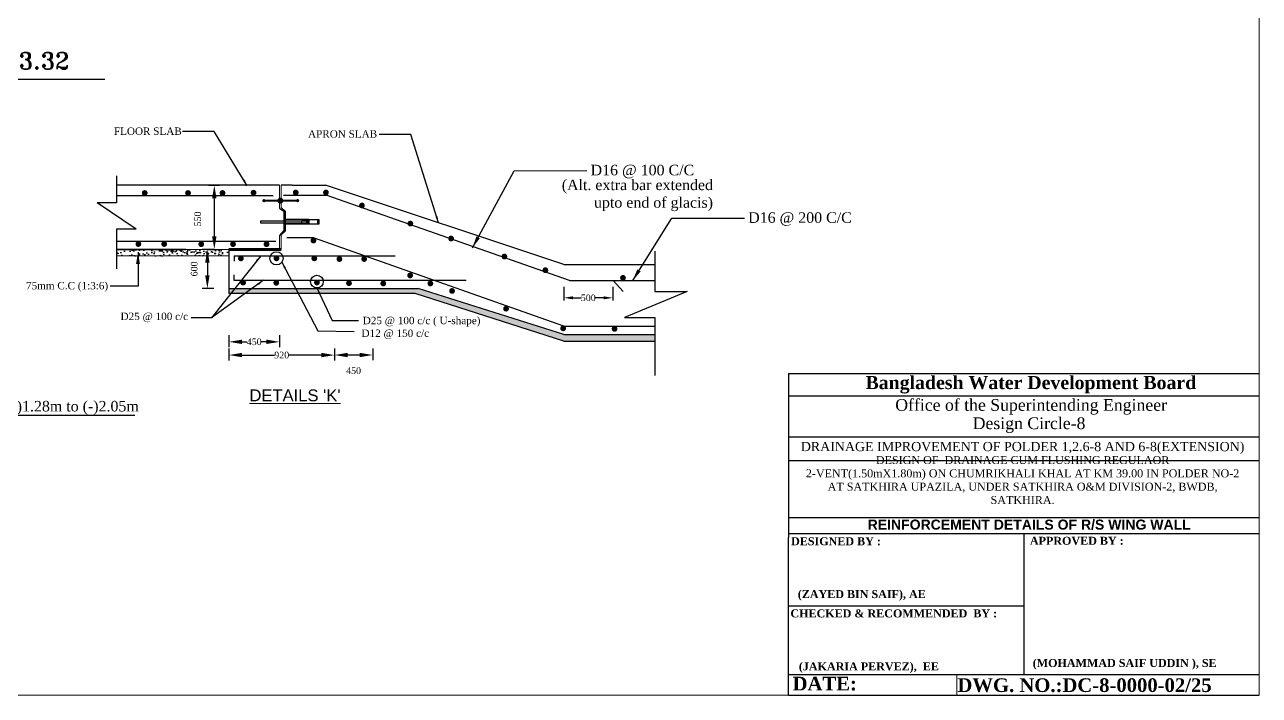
# Model space of a CAD drawing. Extents: x -545075 to 1728153, y -708141 to -305611.
# Drawn here: x 809975 to 856810, y -656450 to -631002 of the extents above; entities that cross this region are included whole.
import ezdxf

# ---------------------------------------------------------------- set-up
doc = ezdxf.new("R2010")
doc.units = 0
doc.header["$MEASUREMENT"] = 0
doc.layers.get('0').update_dxf_attribs({"linetype": 'CONTINUOUS'})
doc.layers.get('DEFPOINTS').update_dxf_attribs({"linetype": 'CONTINUOUS'})
doc.layers.add('Left Bank Profile', color=7, linetype='CONTINUOUS', lineweight=25)
doc.layers.add('Other line', color=7, linetype='CONTINUOUS', lineweight=15)
doc.layers.add('LINE', color=7, linetype='CONTINUOUS')
doc.layers.add('TEXT', color=7, linetype='CONTINUOUS')
doc.styles.add('Arial-200', font='arial.ttf')
doc.styles.add('BIG', font='ROMANT.SHX')
doc.styles.get("Standard").update_dxf_attribs({"font": 'times.ttf', "height": 250})
doc.styles.add('TIMES', font='arial.ttf', dxfattribs={"height": 350})
doc.dimstyles.new('3', dxfattribs={"dimtxt": 225, "dimasz": 350, "dimexe": 100, "dimexo": 25, "dimgap": 9, "dimtad": 0, "dimdec": 0, "dimzin": 0, "dimdsep": 46, "dimtxsty": 'Standard', "dimcen": 0, "dimclrt": 256, "dimadec": 0, "dimazin": 0, "dimtfac": 1, "dimtdec": 0, "dimtofl": 0, "dimtmove": 2, "dimatfit": 3, "dimfxl": 1, "dimtolj": 1, "dimtzin": 0, "dimarcsym": 0})
doc.dimstyles.new('ISO-25', dxfattribs={"dimtxt": 2.5, "dimasz": 2.5, "dimexe": 1.25, "dimexo": 0.625, "dimtad": 1, "dimtxsty": 'Standard', "dimcen": 2.5, "dimadec": 0, "dimazin": 0, "dimtfac": 1, "dimtmove": 0, "dimatfit": 3, "dimfxl": 1, "dimarcsym": 0})

# ---------------------------------------------------------------- blocks, each defined once
blk = doc.blocks.new('*D500')
at = {"layer": 'DEFPOINTS', "color": 0, "lineweight": -2}
for p in [(816945, -637093), (817169, -637093), (816945, -639531)]:
    blk.add_point(p, dxfattribs=at)
at = {"layer": 'LINE', "color": 7, "lineweight": -2}
for p, q in [((816950, -637093), (817369, -637093)), ((817169, -639031), (817169, -637593)), ((816950, -639531), (817369, -639531))]:
    blk.add_line(p, q, dxfattribs=at)
for points in [[(817085, -637593), (817252, -637593), (817169, -637093)], [(817085, -639031), (817252, -639031), (817169, -639531)]]:
    blk.add_solid(points, dxfattribs=at)
at = {"layer": 'LINE', "color": 7, "insert": (816538, -638375), "char_height": 250, "attachment_point": 5, "rotation": 90}
blk.add_mtext('\\A1;550', dxfattribs=at)
blk = doc.blocks.new('*D501')
at = {"layer": 'DEFPOINTS', "color": 0, "lineweight": -2}
for p in [(817722, -639531), (816905, -641010), (817155, -641010)]:
    blk.add_point(p, dxfattribs=at)
at = {"layer": 'LINE', "color": 7, "lineweight": -2}
for p, q in [((817155, -639531), (816705, -639531)), ((816905, -640031), (816905, -640510)), ((817150, -641010), (816705, -641010))]:
    blk.add_line(p, q, dxfattribs=at)
for points in [[(816821, -640031), (816988, -640031), (816905, -639531)], [(816821, -640510), (816988, -640510), (816905, -641010)]]:
    blk.add_solid(points, dxfattribs=at)
at = {"layer": 'LINE', "color": 7, "insert": (816405, -640270), "char_height": 250, "attachment_point": 5, "rotation": 90}
blk.add_mtext('\\A1;600', dxfattribs=at)
blk = doc.blocks.new('*D502')
at = {"layer": 'DEFPOINTS', "color": 0, "lineweight": -2}
for p in [(817722, -642766), (821727, -643140), (817722, -643539)]:
    blk.add_point(p, dxfattribs=at)
at = {"layer": 'LINE', "color": 7, "lineweight": -2}
for p, q in [((817722, -643289), (817722, -643739)), ((821727, -643289), (821727, -643739)), ((818222, -643539), (819453, -643539)), ((821227, -643539), (819997, -643539))]:
    blk.add_line(p, q, dxfattribs=at)
for points in [[(818222, -643455), (818222, -643622), (817722, -643539)], [(821227, -643455), (821227, -643622), (821727, -643539)]]:
    blk.add_solid(points, dxfattribs=at)
at = {"layer": 'LINE', "color": 7, "insert": (819725, -643539), "char_height": 250, "attachment_point": 5}
blk.add_mtext('\\A1;920', dxfattribs=at)
blk = doc.blocks.new('*D503')
at = {"layer": 'DEFPOINTS', "color": 0, "lineweight": -2}
for p in [(821727, -643140), (823176, -643144), (821727, -643537)]:
    blk.add_point(p, dxfattribs=at)
at = {"layer": 'LINE', "color": 7, "lineweight": -2}
for p, q in [((821727, -643287), (821727, -643737)), ((823176, -643287), (823176, -643737)), ((822676, -643537), (822227, -643537))]:
    blk.add_line(p, q, dxfattribs=at)
for points in [[(822227, -643454), (822227, -643620), (821727, -643537)], [(822676, -643454), (822676, -643620), (823176, -643537)]]:
    blk.add_solid(points, dxfattribs=at)
at = {"layer": 'LINE', "color": 7, "insert": (822451, -644132), "char_height": 250, "attachment_point": 5}
blk.add_mtext('\\A1;450', dxfattribs=at)
blk = doc.blocks.new('*D504')
at = {"layer": 'DEFPOINTS', "color": 0, "lineweight": -2}
for p in [(817722, -642682), (817722, -643037), (819641, -642711)]:
    blk.add_point(p, dxfattribs=at)
at = {"layer": 'LINE', "color": 7, "lineweight": -2}
for p, q in [((817722, -642787), (817722, -643237)), ((818222, -643037), (818405, -643037)), ((819141, -643037), (818958, -643037)), ((819641, -642787), (819641, -643237))]:
    blk.add_line(p, q, dxfattribs=at)
for points in [[(818222, -642953), (818222, -643120), (817722, -643037)], [(819141, -642953), (819141, -643120), (819641, -643037)]]:
    blk.add_solid(points, dxfattribs=at)
at = {"layer": 'LINE', "color": 7, "insert": (818681, -643037), "char_height": 250, "attachment_point": 5}
blk.add_mtext('\\A1;450', dxfattribs=at)
blk = doc.blocks.new('*D574')
at = {"layer": 'DEFPOINTS', "color": 0, "linetype": 'ByBlock', "lineweight": -2}
for p in [(830426, -640921), (832284, -640921), (832284, -641367)]:
    blk.add_point(p, dxfattribs=at)
at = {"layer": 'LINE', "color": 0, "linetype": 'ByBlock', "lineweight": -2}
for p, q in [((830426, -640946), (830426, -641467)), ((832284, -640946), (832284, -641467)), ((830776, -641367), (831084, -641367)), ((831934, -641367), (831625, -641367))]:
    blk.add_line(p, q, dxfattribs=at)
for points in [[(830776, -641309), (830776, -641425), (830426, -641367)], [(831934, -641309), (831934, -641425), (832284, -641367)]]:
    blk.add_solid(points, dxfattribs=at)
at = {"layer": 'LINE', "linetype": 'ByBlock', "lineweight": -2, "insert": (831355, -641367), "char_height": 250, "attachment_point": 5}
blk.add_mtext('\\A1;500', dxfattribs=at)

msp = doc.modelspace()

# ---------------------------------------------------------------- hatches: boundary and pattern name
at = {"layer": 'LINE'}
h = msp.add_hatch(dxfattribs=at)
h.set_pattern_fill('DOTS', color=256, scale=189.527812, style=0)
h.set_pattern_definition([(7e-15, (453609.957, -377610.062), (5.92274413, 11.84548825), [0, -11.84548825])])
h.paths.add_polyline_path([(820747.838, -638428.895), (820488.758, -638428.895), (820488.758, -638449.055), (820669.972, -638449.055), (820669.972, -638528.214), (820488.758, -638528.214), (820488.758, -638548.707), (820747.838, -638548.707)])
h = msp.add_hatch(dxfattribs=at)
h.set_pattern_fill('AR-CONC', color=256, scale=56, style=0)
h.set_pattern_definition([(50, (-74098.16, 225), (401.6657, -35.1412), [42, -462]), (355, (-74098.16, 225), (-77.70075, 421.2276), [33.6, -369.6]), (100.4514, (-74064.7, 222.07), (323.96525, 386.08614), [35.6945, -392.63958]), (46.1842, (-74098.16, 337), (597.65499, -92.69065), [63, -693]), (96.6356, (-74048.35, 329.3), (523.4111, 545.506), [53.54176, -588.95928]), (351.1842, (-74098.16, 337), (523.4107, 545.5064), [50.4, -554.4]), (21, (-74042.16, 309), (334.26795, -225.46658), [42, -462]), (326, (-74042.16, 309), (136.25659, 406.08403), [33.6, -369.6]), (71.4514, (-74014.3, 290.2), (470.52467, 180.61708), [35.6945, -392.63958]), (37.5, (-74098.16, 225), (6.809519, 186.420558), [0, -365.12, 0, -375.2, 0, -371]), (7.5, (-74098.16, 225), (147.31894, 220.87056), [0, -213.92, 0, -356.72, 0, -141.4]), (327.5, (-74223.04, 225), (298.940564, -12.630728), [0, -140, 0, -436.8, 0, -579.6]), (317.5, (-74279.04, 225), (326.584255, 56.05879), [0, -182, 0, -290.08, 0, -411.6])])
h.paths.add_polyline_path([(817722.334, -639775.762), (817722.334, -639530.962), (816093.357, -639530.962), (813462.251, -639530.962), (813462.251, -639775.762)])
h = msp.add_hatch(dxfattribs=at)
h.set_pattern_fill('AR-CONC', color=256, scale=56, style=0)
h.set_pattern_definition([(50, (0, 0), (401.6657, -35.1412), [42, -462]), (355, (0, 0), (-77.70075, 421.2276), [33.6, -369.6]), (100.4514, (33.47, -2.93), (323.96525, 386.08614), [35.6945, -392.63958]), (46.1842, (0, 112), (597.65499, -92.69065), [63, -693]), (96.6356, (49.8, 104.3), (523.4111, 545.506), [53.54176, -588.95928]), (351.1842, (0, 112), (523.4107, 545.5064), [50.4, -554.4]), (21, (56, 84), (334.26795, -225.46658), [42, -462]), (326, (56, 84), (136.25659, 406.08403), [33.6, -369.6]), (71.4514, (83.86, 65.2), (470.52467, 180.61708), [35.6945, -392.63958]), (37.5, (0, 0), (6.809519, 186.420558), [0, -365.12, 0, -375.2, 0, -371]), (7.5, (0, 0), (147.31894, 220.87056), [0, -213.92, 0, -356.72, 0, -141.4]), (327.5, (-124.88, 0), (298.940564, -12.630728), [0, -140, 0, -436.8, 0, -579.6]), (317.5, (-180.88, 0), (326.584255, 56.05879), [0, -182, 0, -290.08, 0, -411.6])])
h.paths.add_polyline_path([(824792.502, -641204.717), (830425.842, -643011), (833883.527, -643011), (833883.527, -642757), (830425.842, -642757), (824906.278, -641009.962), (820118.364, -641009.962), (817722.334, -641009.962), (817722.334, -641204.717)])

# ---------------------------------------------------------------- linework, layer by layer
for p, q in [((819640.515, -637092.858), (813462.251, -637092.858)), ((820118.364, -637092.858), (819701.715, -637092.858))]:
    msp.add_line(p, q)
at = {"lineweight": 13}
for p, q in [((819640.515, -637092.858), (819640.515, -637966.593)), ((819701.715, -637092.858), (819701.715, -637941.388)), ((819640.515, -638996.073), (819640.515, -639530.962)), ((819701.715, -638982.571), (819701.715, -639530.962))]:
    msp.add_line(p, q, dxfattribs=at)
at = {"color": 7, "linetype": 'ByBlock', "lineweight": 20}
msp.add_lwpolyline([(784838.137, -656449.814), (784838.137, -605555.167), (856810.366, -605555.167), (856810.366, -656449.814), (784838.137, -656449.814)], close=True, dxfattribs=at)
at = {"layer": 'Left Bank Profile'}
msp.add_lwpolyline([(838952.457, -656449.814), (856810.366, -656449.814)], dxfattribs=at)
msp.add_lwpolyline([(838952.457, -656449.814), (856810.366, -656449.814)], dxfattribs=at)
at = {"layer": 'LINE'}
for p, q in [((813014.83, -633079.255), (804138.83, -633079.255)), ((813462.251, -636739.456), (813462.251, -637765.508)), ((820118.364, -637092.858), (821386.527, -637092.858)), ((830425.842, -640105.963), (821386.527, -637092.858)), ((813462.251, -637765.508), (812721.632, -637765.508)), ((814202.87, -638762.393), (812721.632, -637765.508)), ((819396.619, -637490.846), (813462.251, -637490.846)), ((819795.122, -637475.82), (821417.401, -637475.82)), ((830644, -640708), (821417.401, -637475.82)), ((819640.515, -637966.593), (819802.099, -638082.224)), ((819701.715, -637941.388), (819856.117, -638074.212)), ((819802.099, -638082.224), (819802.099, -638809.573)), ((819856.117, -638074.212), (819856.117, -638834.138)), ((813462.251, -638762.393), (813462.251, -640268.249)), ((814202.87, -638762.393), (813462.251, -638762.393)), ((819802.099, -638809.573), (819640.515, -638996.073)), ((819856.117, -638834.138), (819701.715, -638982.571)), ((819507.297, -639229.039), (813462.251, -639229.039)), ((830425.842, -642439.32), (820928.819, -639092.88)), ((813462.251, -639530.962), (816093.357, -639530.962)), ((816093.357, -639530.962), (813462.251, -639530.962)), ((817722.334, -639530.962), (817722.334, -641204.717)), ((817923.467, -639770.468), (824030.502, -639770.468)), ((817923.467, -639770.468), (817923.467, -639977.579)), ((818498.364, -639530.962), (818498.364, -639530.962)), ((833883.527, -639594), (833883.527, -641129.342)), ((817722.334, -640610.962), (817722.334, -640805.717)), ((817903.669, -640491.253), (817903.669, -640698.364)), ((817903.669, -640698.364), (826716.579, -640698.364)), ((817722.334, -641009.962), (820118.364, -641009.962)), ((820118.364, -641009.962), (824906.278, -641009.962)), ((830425.842, -642757), (824906.278, -641009.962)), ((835104.547, -641129.342), (832728.507, -642118.037)), ((833883.527, -641129.342), (835071.547, -641129.342)), ((824792.502, -641204.717), (817722.334, -641204.717)), ((830425.842, -643011), (824792.502, -641204.717)), ((832728.507, -642118.037), (833883.527, -642118.037)), ((833883.527, -642118.037), (833883.527, -644308)), ((830425.842, -642757), (833883.527, -642757)), ((830425.842, -643011), (833883.527, -643011)), ((838952.457, -644244.691), (856810.366, -644244.691)), ((838952.457, -644244.691), (838952.457, -650456.881)), ((838952.457, -645091.377), (856810.366, -645091.377)), ((808676.529, -645815.216), (814155.989, -645815.216)), ((838952.457, -646637.846), (856810.366, -646637.846)), ((838952.457, -647534.625), (856810.366, -647534.625)), ((838952.457, -649701.523), (856810.366, -649701.523)), ((838952.457, -650314.899), (856810.366, -650314.899)), ((838952.457, -656449.814), (838952.457, -650456.881)), ((847881.411, -650314.899), (847881.411, -655657.338)), ((838952.457, -653050.202), (847881.411, -653050.202)), ((838952.457, -655657.338), (856810.366, -655657.338)), ((842303.072, -655657.338), (856810.366, -655657.338)), ((842303.072, -655657.338), (856810.366, -655657.338)), ((842303.072, -655657.338), (856810.366, -655657.338))]:
    msp.add_line(p, q, dxfattribs=at)
at = {"layer": 'LINE', "lineweight": 30}
for p, q in [((820753.009, -638389.086), (819856.117, -638389.086)), ((820753.009, -638577.081), (819856.117, -638577.081)), ((820753.009, -638389.086), (821138.426, -638389.086)), ((821138.426, -638577.081), (820753.009, -638577.081)), ((821082.455, -638389.086), (821082.455, -638577.081)), ((821138.426, -638389.086), (821138.426, -638577.081))]:
    msp.add_line(p, q, dxfattribs=at)
at = {"layer": 'LINE', "lineweight": 20}
for p, q in [((819856.117, -638389.086), (819856.117, -638577.081)), ((816093.357, -639530.962), (817722.334, -639530.962)), ((817722.334, -639775.762), (813462.251, -639775.762)), ((816037.827, -639776.892), (817722.334, -639776.892))]:
    msp.add_line(p, q, dxfattribs=at)
at = {"layer": 'LINE', "color": 0, "linetype": 'ByBlock', "lineweight": -2}
for p, q in [((820928.819, -639092.88), (819916.842, -639092.88)), ((830425.842, -640105.963), (833883.527, -640105.963)), ((830644, -640708), (833883.527, -640708)), ((832293.842, -640708), (832674.842, -641125)), ((830425.842, -642439.32), (833883.527, -642439.32))]:
    msp.add_line(p, q, dxfattribs=at)
at = {"layer": 'LINE', "lineweight": 60}
msp.add_line((817722.334, -639530.962), (819701.715, -639530.962), dxfattribs=at)
at = {"layer": 'LINE', "lineweight": 9}
msp.add_line((856810.366, -644244.691), (856810.366, -656449.814), dxfattribs=at)
at = {"layer": 'LINE', "color": 7, "lineweight": 9}
for p, q in [((845334.993, -655657.338), (845334.993, -656449.814)), ((856810.366, -656449.814), (839546.688, -656449.814)), ((853126.313, -656449.814), (854333.649, -656449.814))]:
    msp.add_line(p, q, dxfattribs=at)
at = {"layer": 'LINE', "color": 0, "const_width": 108.864}
for points in [[(814581.669, -637389.073, -1), (814472.805, -637389.073, -1)], [(816225.449, -637389.073, -1), (816116.585, -637389.073, -1)], [(817533.275, -637389.073, -1), (817424.411, -637389.073, -1)], [(818712.02, -637377.53, -1), (818603.156, -637377.53, -1)], [(820311.845, -637370.255, -1), (820202.981, -637370.255, -1)], [(821457.596, -637369.259, -1), (821348.732, -637369.259, -1)], [(822823.3, -637864.08, -1), (822714.436, -637864.08, -1)], [(824658.315, -638549.876, -1), (824549.451, -638549.876, -1)], [(814233.236, -639325.509, 1), (814342.1, -639325.509, 1)], [(815322.372, -639325.509, -1), (815213.508, -639325.509, -1)], [(816726.268, -639331.281, -1), (816617.404, -639331.281, -1)], [(817931.872, -639328.065, -1), (817823.008, -639328.065, -1)], [(819203.034, -639331.44, -1), (819094.17, -639331.44, -1)], [(820982.443, -639194.479, -1), (820873.579, -639194.479, -1)], [(826206.17, -639116.707, -1), (826097.306, -639116.707, -1)], [(818231.333, -639870.576, -1), (818122.469, -639870.576, -1)], [(819579.935, -639868.186, -1), (819471.071, -639868.186, -1)], [(821016.182, -639868.186, -1), (820907.318, -639868.186, -1)], [(828228.17, -639799.707, -1), (828119.306, -639799.707, -1)], [(821963.513, -639914.912, -1), (821862.544, -639874.208, -1)], [(822903.291, -639914.912, -1), (822802.323, -639874.208, -1)], [(829781.17, -640319.707, -1), (829672.306, -640319.707, -1)], [(818315.966, -640786.672, -1), (818207.102, -640786.672, -1)], [(819573.603, -640796.447, -1), (819464.739, -640796.447, -1)], [(821116.839, -640783.994, -1), (821007.975, -640783.994, -1)], [(822327.635, -640832.676, -1), (822226.667, -640791.973, -1)], [(824650.7, -640516.699, -1), (824541.836, -640516.699, -1)], [(832725.17, -640610.707, -1), (832616.306, -640610.707, -1)], [(823625.513, -640842.808, -1), (823524.544, -640802.104, -1)], [(825414.513, -640842.808, -1), (825313.544, -640802.104, -1)], [(826241.594, -641105.825, -1), (826132.73, -641105.825, -1)], [(828289.17, -641778.707, -1), (828180.306, -641778.707, -1)], [(830455.17, -642525.707, -1), (830346.306, -642525.707, -1)], [(832405.17, -642543.707, -1), (832296.306, -642543.707, -1)]]:
    msp.add_lwpolyline(points, format="xyb", close=True, dxfattribs=at)
at = {"layer": 'LINE'}
for points, const_width in [([(819081.352, -637679.532, -1), (819021.587, -637679.532, -1)], 59.766), ([(819729.48, -637678.544, -1), (819615.926, -637678.544, -1)], 113.555), ([(820359.311, -637678.544, -1), (820299.545, -637678.544, -1)], 59.766)]:
    msp.add_lwpolyline(points, format="xyb", close=True, dxfattribs=dict(at, const_width=const_width))
at = {"layer": 'LINE', "const_width": 76.5}
msp.add_lwpolyline([(820294.595, -637679.532), (819673.032, -637679.532), (819051.47, -637679.532)], dxfattribs=at)
at = {"layer": 'LINE'}
for points in [[(818936.595, -638449.055), (820669.972, -638449.055), (820669.972, -638528.214), (818936.595, -638528.214)], [(820747.838, -638548.707), (820488.758, -638548.707), (820488.758, -638428.895), (820747.838, -638428.895)]]:
    msp.add_lwpolyline(points, close=True, dxfattribs=at)
for centre, radius in [((819525.503, -639868.186), 251.115), ((821062.407, -640751.994), 241.123)]:
    msp.add_circle(centre, radius, dxfattribs=at)

# ---------------------------------------------------------------- texts
at = {"linetype": 'ByBlock', "char_height": 400, "attachment_point": 3}
for s, insert, width in [('D16 @ 100 C/C', (835373.496, -636318.788), 4181.1469), ('     (Alt. extra bar extended upto end of glacis)', (836085.65, -636880.837), 6702.19456), ('D16 @ 200 C/C', (841350.842, -638121), 4181.1469)]:
    msp.add_mtext(s, dxfattribs=dict(at, insert=insert, width=width))
at = {"linetype": 'ByBlock', "insert": (814304.214, -645278.807), "char_height": 400, "attachment_point": 3}
msp.add_mtext('EL(-)1.28m to (-)2.05m', dxfattribs=at)
at = {"color": 0, "linetype": 'ByBlock', "lineweight": -2, "insert": (841951.356, -650173.666), "char_height": 380.64689, "width": 20522.19521, "attachment_point": 7, "style": 'Arial-200'}
msp.add_mtext('{\\fArial|b1|i0|c0|p34;REINFORCEMENT DETAILS OF R/S WING WALL}', dxfattribs=at)
at = {"layer": 'LINE', "color": 0}
for s, p in [('FLOOR SLAB', (813359.603, -635183.522)), ('APRON SLAB', (820724.733, -635288.739)), ('D25 @ 100 c/c', (813611.63, -642210.176)), ('D25 @ 100 c/c ( U-shape)', (822799.633, -642367.486)), ('D12 @ 150 c/c', (822752.356, -642850.642))]:
    msp.add_text(s, height=280, dxfattribs=at).set_placement(p)
at = {"layer": 'LINE', "color": 0, "insert": (813140.748, -640764.446), "char_height": 280, "width": 6785.4676, "attachment_point": 3}
msp.add_mtext('{\\fTimes New Roman|b0|i0|c0|p18;75mm C.C (1:3:6)}', dxfattribs=at)
at = {"layer": 'LINE', "color": 7, "lineweight": 9}
for s, insert, char_height, width, attachment_point in [('{\\fTimes New Roman|b1|i0|c0|p18;Bangladesh Water Development Board}', (841873.165, -644333.018), 497.51809, 17870.68828, 1), ('{\\fTimes New Roman|b0|i0|c0|p18;Office of the Superintending Engineer}', (843000.808, -645207.861), 445.23095, 15992.55112, 1), ('{\\fTimes New Roman|b0|i0|c0|p18;Design Circle-8}', (845937.733, -645904.08), 445.23095, 15992.55112, 1), ('{\\fTimes New Roman Greek|b0|i0|c0|p18;\\C256;DRAINAGE IMPROVEMENT OF POLDER 1,2.6-8 AND 6-8(EXTENSION)}', (847830.607, -647298.599), 350, 17410.56988, 8), ('{\\fTimes New Roman Greek|b0|i0|c0|p18;\\C256;DESIGN OF  DRAINAGE CUM FLUSHING REGULAOR\\P2-VENT(1.50mX1.80m) ON CHUMRIKHALI KHAL AT KM 39.00 IN POLDER NO-2 AT SATKHIRA UPAZILA, UNDER SATKHIRA O&M DIVISION-2, BWDB, SATKHIRA.}', (847830.607, -649195.413), 302.878199, 16855.77975, 8)]:
    msp.add_mtext(s, dxfattribs=dict(at, insert=insert, char_height=char_height, width=width, attachment_point=attachment_point))
at = {"layer": 'LINE', "color": 7, "lineweight": 9, "attachment_point": 1}
for s, insert, char_height in [('{\\fTimes New Roman|b1|i0|c0|p18;DESIGNED BY :}', (839048.227, -650453.513), 302.8782), ('{\\fTimes New Roman|b1|i0|c0|p18;APPROVED BY :}', (848107.766, -650433.909), 302.8782), ('{\\fTimes New Roman|b1|i0|c0|p18;\\C0;(ZAYED BIN SAIF), AE}', (839302.109, -652457.98), 302.8782), ('{\\fTimes New Roman|b1|i0|c0|p18;CHECKED & RECOMMENDED  BY :}', (839023.33, -653190.72), 302.8782), ('{\\fTimes New Roman|b1|i0|c0|p18;\\C0;(JAKARIA PERVEZ),  EE  }', (839341.848, -655201.038), 302.8782), ('{\\fTimes New Roman|b1|i0|c0|p18;\\C0;(MOHAMMAD SAIF UDDIN ), SE}', (848214.361, -655071.975), 302.8782), ('{\\fTimes New Roman|b1|i0|c0|p18;DATE:}', (839105.888, -655745.73), 518.95951), (' {\\fTimes New Roman|b1|i0|c0|p18;DWG. NO.:DC-8-0000-02/25}', (845161.517, -655804.55), 518.95951)]:
    msp.add_mtext(s, dxfattribs=dict(at, insert=insert, char_height=char_height))
at = {"layer": 'Other line', "color": 0, "lineweight": 13, "insert": (821954.71, -644842.622), "char_height": 450, "width": 10967.44611, "attachment_point": 3, "style": 'TIMES'}
msp.add_mtext("{\\LDETAILS 'K'}", dxfattribs=at)
at = {"layer": 'TEXT', "color": 0, "style": 'BIG'}
msp.add_text('EL 4.10 to EL 3.32', height=630, dxfattribs=at).set_placement((803052.31, -632689.51))

# ---------------------------------------------------------------- dimensions: what is measured, and where the dimension line sits
at = {"layer": 'LINE', "color": 0}
dim = msp.add_linear_dim(base=(817168.691, -637092.858), p1=(816945.356, -639530.962), p2=(816945.356, -637092.858), angle=90, text='550', dimstyle='3', override={"dimtxt": 500, "dimasz": 500, "dimexe": 200, "dimexo": 5, "dimdle": 250, "dimclrd": 7, "dimclre": 7, "dimclrt": 7, "dimfxl": 250, "dimfxlon": 1}, dxfattribs=at)
dim.commit()
dim.dimension.update_dxf_attribs({"geometry": '*D500', "text_midpoint": (816538.097, -638375.209), "dimtype": 160})
for base, p1, p2, angle, text, picture, middle in [((816904.674, -641009.962), (817722.334, -639530.962), (817154.674, -641009.962), 90, '600', '*D501', (816404.674, -640270.462)), ((817722.334, -643036.781), (819640.515, -642710.914), (817722.334, -642681.869), 180, '450', '*D504', (818681.424, -643036.781)), ((817722.334, -643538.522), (821726.813, -643140.021), (817722.334, -642766.172), 180, '920', '*D502', (819724.574, -643538.522)), ((821726.813, -643536.931), (823176.01, -643144.196), (821726.813, -643140.021), 180, '450', '*D503', (822451.412, -644131.919))]:
    dim = msp.add_linear_dim(base=base, p1=p1, p2=p2, angle=angle, text=text, dimstyle='3', override={"dimtxt": 500, "dimasz": 500, "dimexe": 200, "dimexo": 5, "dimdle": 250, "dimclrd": 7, "dimclre": 7, "dimclrt": 7, "dimfxl": 250, "dimfxlon": 1}, dxfattribs=at)
    dim.commit()
    dim.dimension.update_dxf_attribs({"geometry": picture, "text_midpoint": middle})
at = {"layer": 'LINE', "color": 0, "linetype": 'ByBlock', "lineweight": -2}
dim = msp.add_linear_dim(base=(832283.842, -641367), p1=(830425.842, -640921), p2=(832283.842, -640921), text='500', dimstyle='3', dxfattribs=at)
dim.commit()
dim.dimension.update_dxf_attribs({"geometry": '*D574', "text_midpoint": (831354.842, -641367)})

# ---------------------------------------------------------------- leaders
at = {"linetype": 'ByBlock'}
for points in [[(826961.414, -639464.982), (828548.075, -636545.467), (831299.075, -636537.467)], [(833039.842, -640708), (834525.421, -638347.679), (837276.421, -638339.679)], [(814273.595, -639634.081), (814273.595, -640921.246), (813219.799, -640921.246)]]:
    msp.add_leader(points, dimstyle='ISO-25', override={"dimtxt": 500, "dimasz": 450, "dimclrd": 7, "dimclre": 7, "dimclrt": 7}, dxfattribs=at)
at = {"layer": 'LINE', "color": 0}
for points in [[(818414.794, -637112.808), (817166.269, -635052.417), (815966.706, -635052.417)], [(825672.919, -638521.655), (824625.459, -635171.887), (823425.896, -635171.887)], [(818934.431, -639770.468), (817055.893, -642130.536), (816294.803, -642128.332)], [(819730.76, -640012.853), (821092.266, -642624.451), (822477.134, -642640.935)], [(819031.842, -640698.364), (817055.893, -642130.536), (816294.803, -642128.332)]]:
    msp.add_leader(points, dimstyle='3', override={"dimasz": 250, "dimclrd": 0}, dxfattribs=at)
at = {"layer": 'LINE'}
msp.add_leader([(821062.407, -640993.117), (821644.884, -642232), (822639.842, -642232)], dimstyle='3', override={"dimasz": 250, "dimclrd": 0}, dxfattribs=at)

doc.saveas('drawing.dxf')
